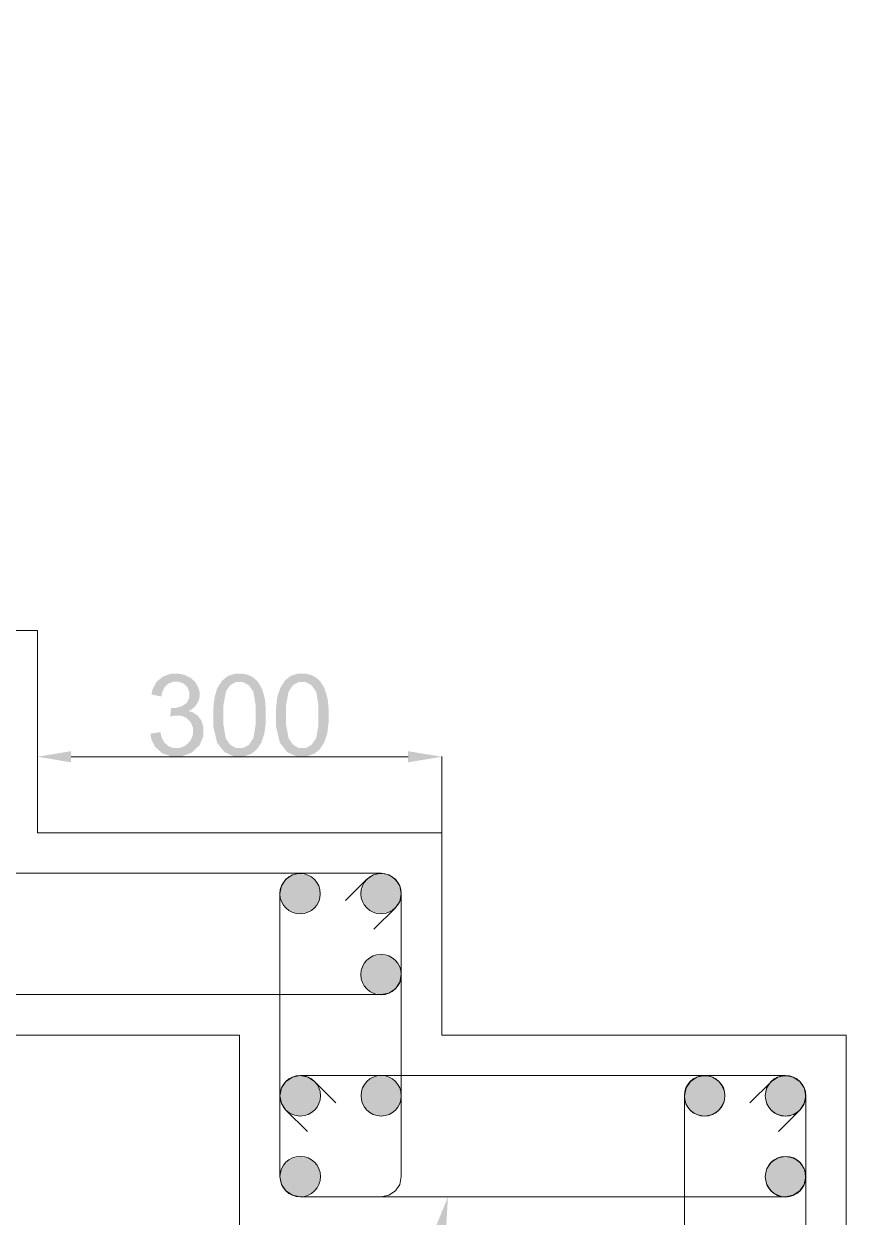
# Model space of a CAD drawing. Header units: millimetres. Extents: x 51.5 to 74.8, y 0.8 to 17.2.
# Drawn here: x 67.918 to 68.716, y 4.302 to 5.46 of the extents above; entities that cross this region are included whole.
import ezdxf

# ---------------------------------------------------------------- set-up
doc = ezdxf.new("R2010")
doc.units = ezdxf.units.MM
doc.layers.add('PDF_Geomertry', color=7, linetype='Continuous')
doc.layers.add('PDF_Solid Fills', color=7, linetype='Continuous')

msp = doc.modelspace()

# ---------------------------------------------------------------- hatches: boundary and pattern name
at = {"layer": 'PDF_Solid Fills', "transparency": 33554559}
msp.add_hatch(color=256, dxfattribs=at).paths.add_polyline_path([(68.0408, 4.7709), (68.0504, 4.7722), (68.0512, 4.7681), (68.054, 4.7623), (68.0561, 4.7605), (68.058, 4.7587), (68.0629, 4.7569), (68.0658, 4.7569), (68.0691, 4.7569), (68.0748, 4.7593), (68.0772, 4.7616), (68.0795, 4.764), (68.0819, 4.7698), (68.0819, 4.7733), (68.0819, 4.7765), (68.0797, 4.782), (68.0776, 4.7841), (68.0754, 4.7863), (68.0698, 4.7884), (68.0665, 4.7884), (68.0652, 4.7884), (68.0618, 4.7879), (68.0597, 4.7874), (68.0608, 4.7959), (68.0613, 4.7958), (68.062, 4.7958), (68.0623, 4.7958), (68.0654, 4.7958), (68.0709, 4.7973), (68.0734, 4.799), (68.0759, 4.8005), (68.0783, 4.8055), (68.0783, 4.8088), (68.0783, 4.8115), (68.0765, 4.8159), (68.0748, 4.8176), (68.073, 4.8194), (68.0683, 4.8211), (68.0655, 4.8211), (68.0627, 4.8211), (68.058, 4.8193), (68.0562, 4.8176), (68.0543, 4.8158), (68.0519, 4.8105), (68.0513, 4.8069), (68.0416, 4.8087), (68.0426, 4.8136), (68.0466, 4.8211), (68.0497, 4.8237), (68.0529, 4.8263), (68.0607, 4.829), (68.0652, 4.829), (68.0684, 4.829), (68.0744, 4.8276), (68.077, 4.8262), (68.0798, 4.8248), (68.084, 4.8211), (68.0854, 4.8187), (68.0868, 4.8163), (68.0883, 4.8113), (68.0883, 4.8086), (68.0883, 4.8061), (68.0869, 4.8015), (68.0855, 4.7994), (68.0841, 4.7973), (68.0801, 4.794), (68.0775, 4.7927), (68.0809, 4.7919), (68.0863, 4.7886), (68.0882, 4.7861), (68.0901, 4.7836), (68.092, 4.7772), (68.092, 4.7734), (68.092, 4.7683), (68.0883, 4.7595), (68.0845, 4.7561), (68.0808, 4.7524), (68.0713, 4.7488), (68.0657, 4.7488), (68.0605, 4.7488), (68.0519, 4.7519), (68.0486, 4.7549), (68.0451, 4.7581), (68.0412, 4.7661)])
h = msp.add_hatch(color=256, dxfattribs=at)
h.paths.add_polyline_path([(68.1016, 4.7888), (68.1016, 4.7958), (68.103, 4.807), (68.1044, 4.8113), (68.1058, 4.8155), (68.1101, 4.8222), (68.1129, 4.8244), (68.1158, 4.8268), (68.1229, 4.829), (68.1272, 4.829), (68.1302, 4.829), (68.1358, 4.8277), (68.1382, 4.8265), (68.1407, 4.8252), (68.1445, 4.8215), (68.1461, 4.8191), (68.1476, 4.8168), (68.15, 4.8109), (68.1509, 4.8074), (68.1518, 4.804), (68.1526, 4.7947), (68.1526, 4.7888), (68.1526, 4.782), (68.1512, 4.7708), (68.1498, 4.7666), (68.1484, 4.7623), (68.1441, 4.7558), (68.1413, 4.7534), (68.1386, 4.7512), (68.1315, 4.7488), (68.1272, 4.7488), (68.1215, 4.7488), (68.1126, 4.7529), (68.1093, 4.7569), (68.1054, 4.7619), (68.1016, 4.7779)])
h.paths.add_polyline_path([(68.1115, 4.7888), (68.1115, 4.7793), (68.1137, 4.7663), (68.1159, 4.7631), (68.1183, 4.7599), (68.1238, 4.7568), (68.1272, 4.7568), (68.1304, 4.7568), (68.1361, 4.7599), (68.1383, 4.7631), (68.1405, 4.7663), (68.1427, 4.7793), (68.1427, 4.7888), (68.1427, 4.7986), (68.1405, 4.8115), (68.1383, 4.8147), (68.1361, 4.8179), (68.1304, 4.8209), (68.127, 4.8209), (68.1237, 4.8209), (68.1184, 4.8181), (68.1163, 4.8154), (68.114, 4.8118), (68.1115, 4.7986)])
h = msp.add_hatch(color=256, dxfattribs=at)
h.paths.add_polyline_path([(68.1625, 4.7888), (68.1625, 4.7958), (68.1638, 4.807), (68.1654, 4.8113), (68.1668, 4.8155), (68.1711, 4.8222), (68.1738, 4.8244), (68.1766, 4.8268), (68.1837, 4.829), (68.188, 4.829), (68.1912, 4.829), (68.1968, 4.8277), (68.1991, 4.8265), (68.2015, 4.8252), (68.2054, 4.8215), (68.2069, 4.8191), (68.2086, 4.8168), (68.2109, 4.8109), (68.2118, 4.8074), (68.2127, 4.804), (68.2136, 4.7947), (68.2136, 4.7888), (68.2136, 4.782), (68.2122, 4.7708), (68.2108, 4.7666), (68.2093, 4.7623), (68.2051, 4.7558), (68.2023, 4.7534), (68.1994, 4.7512), (68.1923, 4.7488), (68.188, 4.7488), (68.1823, 4.7488), (68.1734, 4.7529), (68.1702, 4.7569), (68.1663, 4.7619), (68.1625, 4.7779)])
h.paths.add_polyline_path([(68.1723, 4.7888), (68.1723, 4.7793), (68.1747, 4.7663), (68.1769, 4.7631), (68.1791, 4.7599), (68.1847, 4.7568), (68.188, 4.7568), (68.1913, 4.7568), (68.1969, 4.7599), (68.1991, 4.7631), (68.2015, 4.7663), (68.2037, 4.7793), (68.2037, 4.7888), (68.2037, 4.7986), (68.2015, 4.8115), (68.1991, 4.8147), (68.1969, 4.8179), (68.1913, 4.8209), (68.1879, 4.8209), (68.1845, 4.8209), (68.1793, 4.8181), (68.1773, 4.8154), (68.1748, 4.8118), (68.1723, 4.7986)])

# ---------------------------------------------------------------- linework, layer by layer
at = {"layer": 'PDF_Geomertry', "lineweight": 0}
for points in [[(68.7158, 4.2822), (68.7158, 4.4784), (68.3234, 4.4784), (68.3234, 4.6745), (67.9309, 4.6745), (67.9309, 4.8708), (67.5384, 4.8708), (67.5384, 5.067), (67.1461, 5.067), (67.1461, 5.2633), (66.7536, 5.2633), (66.7536, 5.4595), (66.3611, 5.4595)], [(66.1648, 5.2633), (66.5573, 5.2633), (66.5573, 5.067), (66.9498, 5.067), (66.9498, 4.8708), (67.3422, 4.8708), (67.3422, 4.6745), (67.7347, 4.6745), (67.7347, 4.4784), (68.1272, 4.4784), (68.1272, 4.2822)], [(67.9309, 4.6748), (67.9309, 4.7487)], [(67.9636, 4.7484), (68.2907, 4.7484)], [(68.3234, 4.6748), (68.3234, 4.7487)], [(68.3234, 4.7484), (68.3234, 4.7484)], [(67.9309, 4.6745), (67.9309, 4.6745)], [(68.3234, 4.6745), (68.3234, 4.6745)], [(67.7936, 4.6354), (68.2645, 4.6354), (68.272, 4.6338), (68.2784, 4.6295), (68.2826, 4.6233), (68.2841, 4.6158), (68.2841, 4.5372), (68.2826, 4.5297), (68.2784, 4.5233), (68.272, 4.5191), (68.2645, 4.5176), (67.7936, 4.5176)], [(68.2298, 4.6088), (68.2507, 4.6295), (68.257, 4.6338), (68.2645, 4.6354), (68.272, 4.6338), (68.2784, 4.6295), (68.2826, 4.6233), (68.2841, 4.6158), (68.2841, 4.3411), (68.2826, 4.3334), (68.2784, 4.3272), (68.272, 4.3229), (68.2645, 4.3213), (68.1861, 4.3213), (68.1786, 4.3229), (68.1722, 4.3272), (68.1679, 4.3334), (68.1663, 4.3411), (68.1663, 4.6158), (68.1679, 4.6233), (68.1722, 4.6295), (68.1786, 4.6338), (68.1861, 4.6354), (68.2645, 4.6354), (68.272, 4.6338), (68.2784, 4.6295), (68.2826, 4.6233), (68.2841, 4.6158), (68.2826, 4.6081), (68.2784, 4.6019), (68.2576, 4.5811)], [(68.193, 4.3848), (68.1722, 4.4056), (68.1679, 4.412), (68.1663, 4.4195), (68.1679, 4.427), (68.1722, 4.4334), (68.1786, 4.4376), (68.1861, 4.4391), (68.657, 4.4391), (68.6645, 4.4376), (68.6708, 4.4334), (68.6751, 4.427), (68.6766, 4.4195), (68.6766, 4.3411), (68.6751, 4.3334), (68.6708, 4.3272), (68.6645, 4.3229), (68.657, 4.3213), (68.1861, 4.3213), (68.1786, 4.3229), (68.1722, 4.3272), (68.1679, 4.3334), (68.1663, 4.3411), (68.1663, 4.4195), (68.1679, 4.427), (68.1722, 4.4334), (68.1786, 4.4376), (68.1861, 4.4391), (68.1936, 4.4376), (68.2, 4.4334), (68.2207, 4.4126)], [(68.5588, 4.1448), (68.5588, 4.4195), (68.5604, 4.427), (68.5647, 4.4334), (68.5709, 4.4376), (68.5784, 4.4391), (68.657, 4.4391), (68.6645, 4.4376), (68.6708, 4.4334), (68.6751, 4.427), (68.6766, 4.4195), (68.6751, 4.412), (68.6708, 4.4056), (68.6501, 4.3848)], [(68.6223, 4.4126), (68.6432, 4.4334), (68.6494, 4.4376), (68.657, 4.4391), (68.6645, 4.4376), (68.6708, 4.4334), (68.6751, 4.427), (68.6766, 4.4195), (68.6766, 4.1448)]]:
    msp.add_lwpolyline(points, dxfattribs=at)
for centre in [(68.1859, 4.6155), (68.5784, 4.4193), (68.6569, 4.4193), (68.6569, 4.4193), (68.6569, 4.3408)]:
    msp.add_circle(centre, 0.0196, dxfattribs=at)
for points in [[(68.2841, 4.6155), (68.2841, 4.6263), (68.2752, 4.6351), (68.2644, 4.6351), (68.2536, 4.6351), (68.2448, 4.6263), (68.2448, 4.6155), (68.2448, 4.6047), (68.2536, 4.5959), (68.2644, 4.5959), (68.2752, 4.5959), (68.2841, 4.6047), (68.2841, 4.6155)], [(68.2841, 4.6155), (68.2841, 4.6263), (68.2752, 4.6351), (68.2644, 4.6351), (68.2536, 4.6351), (68.2448, 4.6263), (68.2448, 4.6155), (68.2448, 4.6047), (68.2536, 4.5959), (68.2644, 4.5959), (68.2752, 4.5959), (68.2841, 4.6047), (68.2841, 4.6155)], [(68.2841, 4.537), (68.2841, 4.5479), (68.2752, 4.5566), (68.2644, 4.5566), (68.2536, 4.5566), (68.2448, 4.5479), (68.2448, 4.537), (68.2448, 4.5262), (68.2536, 4.5173), (68.2644, 4.5173), (68.2752, 4.5173), (68.2841, 4.5262), (68.2841, 4.537)], [(68.2057, 4.4195), (68.2057, 4.4304), (68.1969, 4.4391), (68.1861, 4.4391), (68.1752, 4.4391), (68.1663, 4.4304), (68.1663, 4.4195), (68.1663, 4.4087), (68.1752, 4.3998), (68.1861, 4.3998), (68.1969, 4.3998), (68.2057, 4.4087), (68.2057, 4.4195)], [(68.2057, 4.4195), (68.2057, 4.4304), (68.1969, 4.4391), (68.1861, 4.4391), (68.1752, 4.4391), (68.1663, 4.4304), (68.1663, 4.4195), (68.1663, 4.4087), (68.1752, 4.3998), (68.1861, 4.3998), (68.1969, 4.3998), (68.2057, 4.4087), (68.2057, 4.4195)], [(68.2841, 4.4195), (68.2841, 4.4304), (68.2754, 4.4391), (68.2645, 4.4391), (68.2537, 4.4391), (68.245, 4.4304), (68.245, 4.4195), (68.245, 4.4087), (68.2537, 4.3998), (68.2645, 4.3998), (68.2754, 4.3998), (68.2841, 4.4087), (68.2841, 4.4195)], [(68.5982, 4.4195), (68.5982, 4.4304), (68.5893, 4.4391), (68.5784, 4.4391), (68.5676, 4.4391), (68.5588, 4.4304), (68.5588, 4.4195), (68.5588, 4.4087), (68.5676, 4.3998), (68.5784, 4.3998), (68.5893, 4.3998), (68.5982, 4.4087), (68.5982, 4.4195)], [(68.6766, 4.4195), (68.6766, 4.4304), (68.6679, 4.4391), (68.657, 4.4391), (68.6462, 4.4391), (68.6373, 4.4304), (68.6373, 4.4195), (68.6373, 4.4087), (68.6462, 4.3998), (68.657, 4.3998), (68.6679, 4.3998), (68.6766, 4.4087), (68.6766, 4.4195)], [(68.6766, 4.4195), (68.6766, 4.4304), (68.6679, 4.4391), (68.657, 4.4391), (68.6462, 4.4391), (68.6373, 4.4304), (68.6373, 4.4195), (68.6373, 4.4087), (68.6462, 4.3998), (68.657, 4.3998), (68.6679, 4.3998), (68.6766, 4.4087), (68.6766, 4.4195)], [(68.2057, 4.3411), (68.2057, 4.3519), (68.1969, 4.3606), (68.1861, 4.3606), (68.1752, 4.3606), (68.1663, 4.3519), (68.1663, 4.3411), (68.1663, 4.3302), (68.1752, 4.3213), (68.1861, 4.3213), (68.1969, 4.3213), (68.2057, 4.3302), (68.2057, 4.3411)], [(68.6766, 4.3411), (68.6766, 4.3519), (68.6679, 4.3606), (68.657, 4.3606), (68.6462, 4.3606), (68.6373, 4.3519), (68.6373, 4.3411), (68.6373, 4.3302), (68.6462, 4.3213), (68.657, 4.3213), (68.6679, 4.3213), (68.6766, 4.3302), (68.6766, 4.3411)]]:
    msp.add_open_spline(points, degree=3, knots=[0, 0, 0, 0, 1, 1, 1, 2, 2, 2, 3, 3, 3, 4, 4, 4, 4], dxfattribs=at)
at = {"layer": 'PDF_Solid Fills', "transparency": 33554559}
for points in [[(67.9636, 4.7538), (67.9636, 4.743), (67.9309, 4.7484)], [(68.2907, 4.743), (68.2907, 4.7538), (68.3234, 4.7484)], [(68.169, 4.6254), (68.1761, 4.6324), (68.1859, 4.6155)], [(68.1761, 4.6324), (68.1859, 4.6351), (68.1859, 4.6155)], [(68.1859, 4.6351), (68.1958, 4.6324), (68.1859, 4.6155)], [(68.1958, 4.6324), (68.2029, 4.6254), (68.1859, 4.6155)], [(68.2475, 4.6254), (68.2547, 4.6324), (68.2644, 4.6155)], [(68.2547, 4.6324), (68.2644, 4.6351), (68.2644, 4.6155)], [(68.2644, 4.6351), (68.2743, 4.6324), (68.2644, 4.6155)], [(68.2743, 4.6324), (68.2815, 4.6254), (68.2644, 4.6155)], [(68.1663, 4.6155), (68.169, 4.6254), (68.1859, 4.6155)], [(68.2029, 4.6254), (68.2055, 4.6155), (68.1859, 4.6155)], [(68.2448, 4.6155), (68.2475, 4.6254), (68.2644, 4.6155)], [(68.2815, 4.6254), (68.2841, 4.6155), (68.2644, 4.6155)], [(68.169, 4.6056), (68.1663, 4.6155), (68.1859, 4.6155)], [(68.1761, 4.5986), (68.169, 4.6056), (68.1859, 4.6155)], [(68.1859, 4.5959), (68.1761, 4.5986), (68.1859, 4.6155)], [(68.1958, 4.5986), (68.1859, 4.5959), (68.1859, 4.6155)], [(68.2029, 4.6056), (68.1958, 4.5986), (68.1859, 4.6155)], [(68.2055, 4.6155), (68.2029, 4.6056), (68.1859, 4.6155)], [(68.2475, 4.6056), (68.2448, 4.6155), (68.2644, 4.6155)], [(68.2547, 4.5986), (68.2475, 4.6056), (68.2644, 4.6155)], [(68.2644, 4.5959), (68.2547, 4.5986), (68.2644, 4.6155)], [(68.2743, 4.5986), (68.2644, 4.5959), (68.2644, 4.6155)], [(68.2815, 4.6056), (68.2743, 4.5986), (68.2644, 4.6155)], [(68.2841, 4.6155), (68.2815, 4.6056), (68.2644, 4.6155)], [(68.2547, 4.554), (68.2475, 4.5468), (68.2644, 4.537)], [(68.2644, 4.5566), (68.2547, 4.554), (68.2644, 4.537)], [(68.2743, 4.554), (68.2644, 4.5566), (68.2644, 4.537)], [(68.2815, 4.5468), (68.2743, 4.554), (68.2644, 4.537)], [(68.2475, 4.5468), (68.2448, 4.537), (68.2644, 4.537)], [(68.2841, 4.537), (68.2815, 4.5468), (68.2644, 4.537)], [(68.2448, 4.537), (68.2475, 4.5272), (68.2644, 4.537)], [(68.2475, 4.5272), (68.2547, 4.5199), (68.2644, 4.537)], [(68.2547, 4.5199), (68.2644, 4.5173), (68.2644, 4.537)], [(68.2815, 4.5272), (68.2841, 4.537), (68.2644, 4.537)], [(68.2743, 4.5199), (68.2815, 4.5272), (68.2644, 4.537)], [(68.2644, 4.5173), (68.2743, 4.5199), (68.2644, 4.537)], [(68.1762, 4.4365), (68.169, 4.4293), (68.1861, 4.4195)], [(68.1861, 4.4391), (68.1762, 4.4365), (68.1861, 4.4195)], [(68.1958, 4.4365), (68.1861, 4.4391), (68.1861, 4.4195)], [(68.203, 4.4293), (68.1958, 4.4365), (68.1861, 4.4195)], [(68.2547, 4.4365), (68.2475, 4.4293), (68.2645, 4.4195)], [(68.2645, 4.4391), (68.2547, 4.4365), (68.2645, 4.4195)], [(68.2743, 4.4365), (68.2645, 4.4391), (68.2645, 4.4195)], [(68.2815, 4.4293), (68.2743, 4.4365), (68.2645, 4.4195)], [(68.5613, 4.4291), (68.5686, 4.4362), (68.5784, 4.4193)], [(68.5686, 4.4362), (68.5784, 4.4388), (68.5784, 4.4193)], [(68.5784, 4.4388), (68.5882, 4.4362), (68.5784, 4.4193)], [(68.5882, 4.4362), (68.5954, 4.4291), (68.5784, 4.4193)], [(68.64, 4.4291), (68.647, 4.4362), (68.6569, 4.4193)], [(68.647, 4.4362), (68.6569, 4.4388), (68.6569, 4.4193)], [(68.6569, 4.4388), (68.6668, 4.4362), (68.6569, 4.4193)], [(68.6668, 4.4362), (68.6738, 4.4291), (68.6569, 4.4193)], [(68.169, 4.4293), (68.1663, 4.4195), (68.1861, 4.4195)], [(68.2057, 4.4195), (68.203, 4.4293), (68.1861, 4.4195)], [(68.2475, 4.4293), (68.245, 4.4195), (68.2645, 4.4195)], [(68.2841, 4.4195), (68.2815, 4.4293), (68.2645, 4.4195)], [(68.5588, 4.4193), (68.5613, 4.4291), (68.5784, 4.4193)], [(68.5954, 4.4291), (68.598, 4.4193), (68.5784, 4.4193)], [(68.6373, 4.4193), (68.64, 4.4291), (68.6569, 4.4193)], [(68.6738, 4.4291), (68.6765, 4.4193), (68.6569, 4.4193)], [(68.1663, 4.4195), (68.169, 4.4097), (68.1861, 4.4195)], [(68.169, 4.4097), (68.1762, 4.4024), (68.1861, 4.4195)], [(68.1762, 4.4024), (68.1861, 4.3998), (68.1861, 4.4195)], [(68.203, 4.4097), (68.2057, 4.4195), (68.1861, 4.4195)], [(68.1958, 4.4024), (68.203, 4.4097), (68.1861, 4.4195)], [(68.1861, 4.3998), (68.1958, 4.4024), (68.1861, 4.4195)], [(68.245, 4.4195), (68.2475, 4.4097), (68.2645, 4.4195)], [(68.2475, 4.4097), (68.2547, 4.4024), (68.2645, 4.4195)], [(68.2547, 4.4024), (68.2645, 4.3998), (68.2645, 4.4195)], [(68.2815, 4.4097), (68.2841, 4.4195), (68.2645, 4.4195)], [(68.2743, 4.4024), (68.2815, 4.4097), (68.2645, 4.4195)], [(68.2645, 4.3998), (68.2743, 4.4024), (68.2645, 4.4195)], [(68.5613, 4.4094), (68.5588, 4.4193), (68.5784, 4.4193)], [(68.5686, 4.4023), (68.5613, 4.4094), (68.5784, 4.4193)], [(68.5784, 4.3997), (68.5686, 4.4023), (68.5784, 4.4193)], [(68.5882, 4.4023), (68.5784, 4.3997), (68.5784, 4.4193)], [(68.5954, 4.4094), (68.5882, 4.4023), (68.5784, 4.4193)], [(68.598, 4.4193), (68.5954, 4.4094), (68.5784, 4.4193)], [(68.64, 4.4094), (68.6373, 4.4193), (68.6569, 4.4193)], [(68.647, 4.4023), (68.64, 4.4094), (68.6569, 4.4193)], [(68.6569, 4.3997), (68.647, 4.4023), (68.6569, 4.4193)], [(68.6668, 4.4023), (68.6569, 4.3997), (68.6569, 4.4193)], [(68.6738, 4.4094), (68.6668, 4.4023), (68.6569, 4.4193)], [(68.6765, 4.4193), (68.6738, 4.4094), (68.6569, 4.4193)], [(68.169, 4.3508), (68.1762, 4.358), (68.1861, 4.3411)], [(68.1762, 4.358), (68.1861, 4.3606), (68.1861, 4.3411)], [(68.1861, 4.3606), (68.1958, 4.358), (68.1861, 4.3411)], [(68.1958, 4.358), (68.203, 4.3508), (68.1861, 4.3411)], [(68.647, 4.3577), (68.64, 4.3506), (68.6569, 4.3408)], [(68.6569, 4.3604), (68.647, 4.3577), (68.6569, 4.3408)], [(68.6668, 4.3577), (68.6569, 4.3604), (68.6569, 4.3408)], [(68.6738, 4.3506), (68.6668, 4.3577), (68.6569, 4.3408)], [(68.1663, 4.3411), (68.169, 4.3508), (68.1861, 4.3411)], [(68.203, 4.3508), (68.2057, 4.3411), (68.1861, 4.3411)], [(68.64, 4.3506), (68.6373, 4.3408), (68.6569, 4.3408)], [(68.6765, 4.3408), (68.6738, 4.3506), (68.6569, 4.3408)], [(68.169, 4.3312), (68.1663, 4.3411), (68.1861, 4.3411)], [(68.1762, 4.324), (68.169, 4.3312), (68.1861, 4.3411)], [(68.1861, 4.3213), (68.1762, 4.324), (68.1861, 4.3411)], [(68.1958, 4.324), (68.1861, 4.3213), (68.1861, 4.3411)], [(68.203, 4.3312), (68.1958, 4.324), (68.1861, 4.3411)], [(68.2057, 4.3411), (68.203, 4.3312), (68.1861, 4.3411)], [(68.6373, 4.3408), (68.64, 4.3309), (68.6569, 4.3408)], [(68.64, 4.3309), (68.647, 4.3238), (68.6569, 4.3408)], [(68.647, 4.3238), (68.6569, 4.3212), (68.6569, 4.3408)], [(68.6738, 4.3309), (68.6765, 4.3408), (68.6569, 4.3408)], [(68.6668, 4.3238), (68.6738, 4.3309), (68.6569, 4.3408)], [(68.6569, 4.3212), (68.6668, 4.3238), (68.6569, 4.3408)], [(68.3043, 4.2601), (68.3294, 4.3213), (68.3043, 4.2601), (68.3255, 4.2552)]]:
    msp.add_solid(points, dxfattribs=at)

doc.saveas('drawing.dxf')
